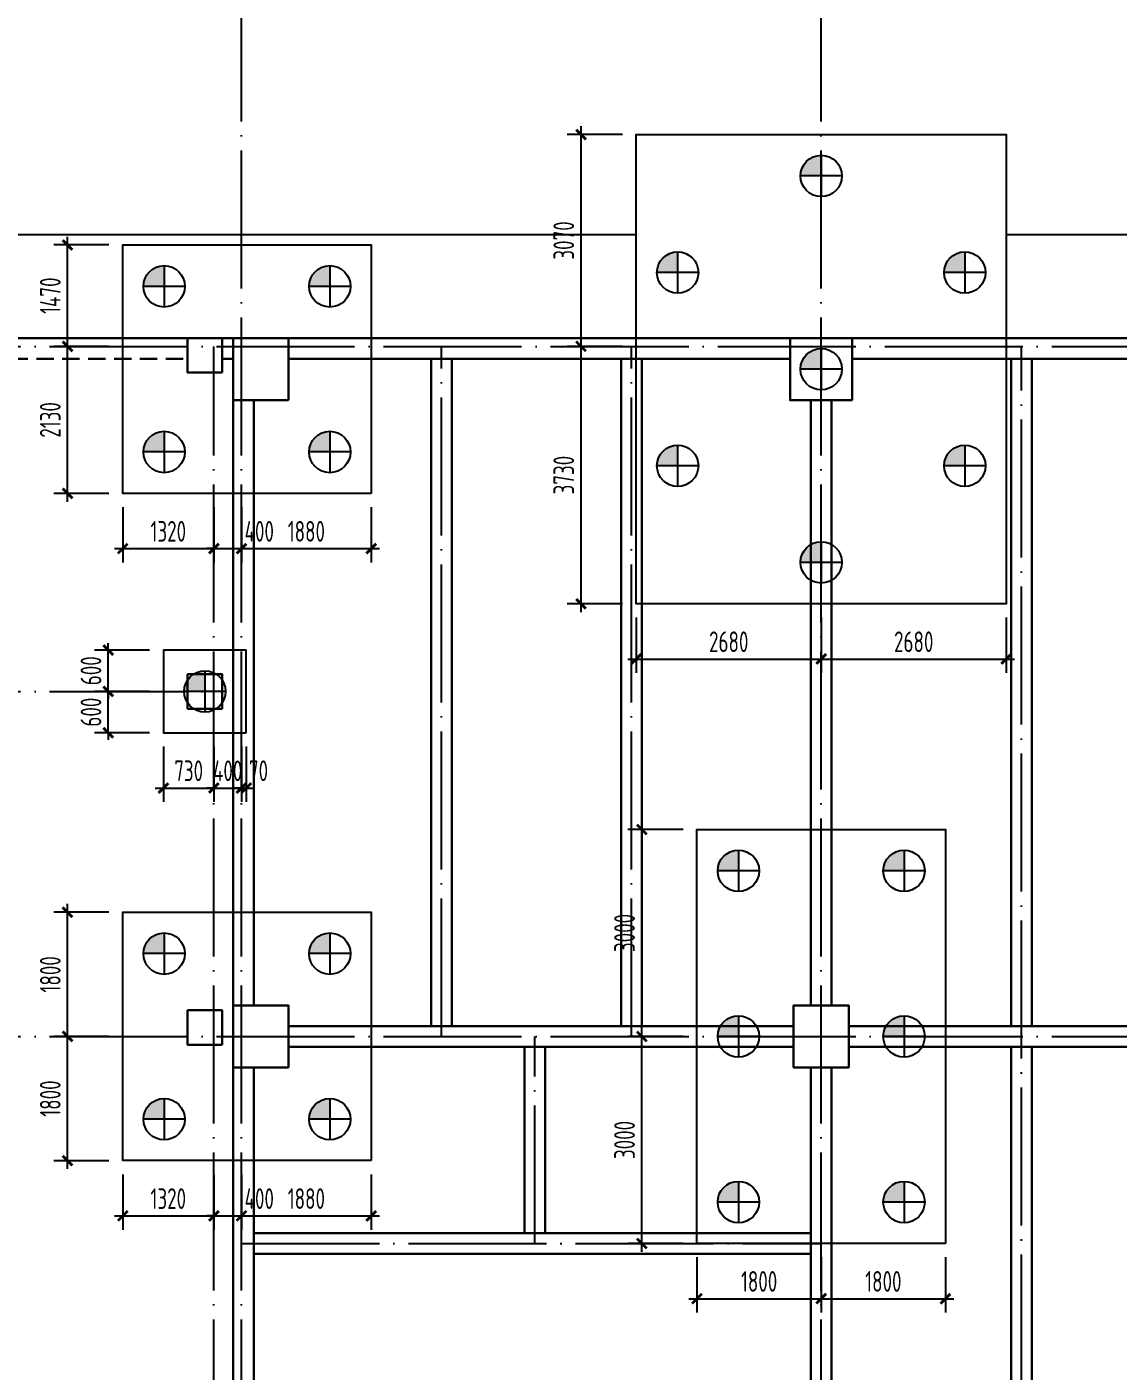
# Model space of a CAD drawing. Extents: x 2430613 to 2739493, y -1540945 to -971137.
# Drawn here: x 2479115 to 2494925, y -1284805 to -1265324 of the extents above; entities that cross this region are included whole.
import ezdxf

# ---------------------------------------------------------------- set-up
doc = ezdxf.new("R2010")
doc.units = 0
doc.header["$LTSCALE"] = 1000
doc.header["$MEASUREMENT"] = 0
doc.header["$PDMODE"] = 3
doc.header["$PDSIZE"] = 50
doc.linetypes.add('DOTE', pattern=[2.42, 2, -0.2, 0.02, -0.2])
doc.linetypes.add('HIDDEN', pattern=[0.375, 0.25, -0.125])
doc.layers.get('0').update_dxf_attribs({"linetype": 'CONTINUOUS'})
doc.layers.get('DEFPOINTS').update_dxf_attribs({"linetype": 'CONTINUOUS'})
for name, color, linetype, lineweight in [('0S-墙-不可见', 30, 'HIDDEN', 30), ('0S-墙-线', 30, 'CONTINUOUS', 30), ('0S-柱-线', 50, 'CONTINUOUS', 30)]:
    doc.layers.add(name, color=color, linetype=linetype, lineweight=lineweight)
for name, color, linetype in [('600直径桩', 4, 'CONTINUOUS'), ('COLU_DIM', 3, 'CONTINUOUS'), ('DOTE', 1, 'DOTE'), ('S1-SLAB-Finstructions', 255, 'CONTINUOUS'), ('承台', 2, 'CONTINUOUS')]:
    doc.layers.add(name, color=color, linetype=linetype)
doc.styles.add('TSSD_Dimension', font='Tssdeng.shx', dxfattribs={"width": 0.7, "bigfont": 'hztxt.shx'})
doc.dimstyles.new('TSSD_100_100', dxfattribs={"dimtxt": 300, "dimasz": 100, "dimexe": 200, "dimexo": 200, "dimgap": 100, "dimtad": 1, "dimdec": 0, "dimzin": 0, "dimdsep": 46, "dimtxsty": 'TSSD_Dimension', "dimblk": 'ARCHTICK', "dimcen": 0, "dimdle": 120, "dimclrt": 7, "dimazin": 0, "dimtfac": 1, "dimtdec": 0, "dimtix": 1, "dimtmove": 2, "dimatfit": 0, "dimldrblk": 'ARCHTICK', "dimfxl": 1, "dimtolj": 1, "dimtzin": 0, "dimarcsym": 0})

# ---------------------------------------------------------------- blocks, each defined once
blk = doc.blocks.new('_ArchTick')
at = {"color": 0, "linetype": 'ByBlock', "const_width": 0.4}
blk.add_lwpolyline([(-0.71, -0.71), (0.71, 0.71)], dxfattribs=at)
blk = doc.blocks.new('*D2232')
at = {"layer": 'COLU_DIM', "color": 0, "lineweight": -2, "transparency": 16777216}
for p, q in [((2480504, -1272285), (2480504, -1273085)), ((2481824, -1272285), (2481824, -1273085)), ((2480384, -1272885), (2481944, -1272885))]:
    blk.add_line(p, q, dxfattribs=at)
at = {"layer": 'DEFPOINTS', "color": 0, "transparency": 16777216}
for p in [(2480504, -1272085), (2481824, -1272085), (2481824, -1272885)]:
    blk.add_point(p, dxfattribs=at)
at = {"layer": 'COLU_DIM', "color": 0, "lineweight": -2, "transparency": 16777216, "xscale": 100, "yscale": 100, "zscale": 100, "rotation": 180}
blk.add_blockref('_ArchTick', (2480504, -1272885), dxfattribs=at)
at = {"layer": 'COLU_DIM', "color": 0, "lineweight": -2, "transparency": 16777216, "xscale": 100, "yscale": 100, "zscale": 100}
blk.add_blockref('_ArchTick', (2481824, -1272885), dxfattribs=at)
at = {"layer": 'COLU_DIM', "color": 7, "transparency": 16777216, "insert": (2481164, -1272635), "char_height": 300, "attachment_point": 5, "style": 'TSSD_Dimension'}
blk.add_mtext('\\A1;1320', dxfattribs=at)
blk = doc.blocks.new('*D2233')
at = {"layer": 'COLU_DIM', "color": 0, "lineweight": -2, "transparency": 16777216}
for p, q in [((2481824, -1272285), (2481824, -1273085)), ((2482224, -1272285), (2482224, -1273085)), ((2481824, -1272885), (2481724, -1272885)), ((2481824, -1272885), (2482224, -1272885)), ((2482224, -1272885), (2482324, -1272885))]:
    blk.add_line(p, q, dxfattribs=at)
at = {"layer": 'DEFPOINTS', "color": 0, "transparency": 16777216}
for p in [(2481824, -1272085), (2482224, -1272085), (2482224, -1272885)]:
    blk.add_point(p, dxfattribs=at)
at = {"layer": 'COLU_DIM', "color": 0, "lineweight": -2, "transparency": 16777216, "xscale": 100, "yscale": 100, "zscale": 100}
blk.add_blockref('_ArchTick', (2481824, -1272885), dxfattribs=at)
at = {"layer": 'COLU_DIM', "color": 0, "lineweight": -2, "transparency": 16777216, "xscale": 100, "yscale": 100, "zscale": 100, "rotation": 180}
blk.add_blockref('_ArchTick', (2482224, -1272885), dxfattribs=at)
at = {"layer": 'COLU_DIM', "color": 7, "transparency": 16777216, "insert": (2482482, -1272635), "char_height": 300, "attachment_point": 5, "style": 'TSSD_Dimension'}
blk.add_mtext('\\A1;400', dxfattribs=at)
blk = doc.blocks.new('*D2234')
at = {"layer": 'COLU_DIM', "color": 0, "lineweight": -2, "transparency": 16777216}
for p, q in [((2482224, -1272285), (2482224, -1273085)), ((2484104, -1272285), (2484104, -1273085)), ((2482104, -1272885), (2484224, -1272885))]:
    blk.add_line(p, q, dxfattribs=at)
at = {"layer": 'DEFPOINTS', "color": 0, "transparency": 16777216}
for p in [(2482224, -1272085), (2484104, -1272085), (2484104, -1272885)]:
    blk.add_point(p, dxfattribs=at)
at = {"layer": 'COLU_DIM', "color": 0, "lineweight": -2, "transparency": 16777216, "xscale": 100, "yscale": 100, "zscale": 100, "rotation": 180}
blk.add_blockref('_ArchTick', (2482224, -1272885), dxfattribs=at)
at = {"layer": 'COLU_DIM', "color": 0, "lineweight": -2, "transparency": 16777216, "xscale": 100, "yscale": 100, "zscale": 100}
blk.add_blockref('_ArchTick', (2484104, -1272885), dxfattribs=at)
at = {"layer": 'COLU_DIM', "color": 7, "transparency": 16777216, "insert": (2483164, -1272635), "char_height": 300, "attachment_point": 5, "style": 'TSSD_Dimension'}
blk.add_mtext('\\A1;1880', dxfattribs=at)
blk = doc.blocks.new('*D2235')
at = {"layer": 'COLU_DIM', "color": 0, "lineweight": -2, "transparency": 16777216}
for p, q in [((2479704, -1272205), (2479704, -1269835)), ((2480304, -1269955), (2479504, -1269955)), ((2480304, -1272085), (2479504, -1272085))]:
    blk.add_line(p, q, dxfattribs=at)
at = {"layer": 'DEFPOINTS', "color": 0, "transparency": 16777216}
for p in [(2479704, -1269955), (2480504, -1269955), (2480504, -1272085)]:
    blk.add_point(p, dxfattribs=at)
at = {"layer": 'COLU_DIM', "color": 0, "lineweight": -2, "transparency": 16777216, "xscale": 100, "yscale": 100, "zscale": 100}
for p, rotation in [((2479704, -1269955), 90), ((2479704, -1272085), 270)]:
    blk.add_blockref('_ArchTick', p, dxfattribs=dict(at, rotation=rotation))
at = {"layer": 'COLU_DIM', "color": 7, "transparency": 16777216, "insert": (2479454, -1271020), "char_height": 300, "attachment_point": 5, "rotation": 90, "style": 'TSSD_Dimension'}
blk.add_mtext('\\A1;2130', dxfattribs=at)
blk = doc.blocks.new('*D2236')
at = {"layer": 'COLU_DIM', "color": 0, "lineweight": -2, "transparency": 16777216}
for p, q in [((2479704, -1270075), (2479704, -1268365)), ((2480304, -1268485), (2479504, -1268485)), ((2480304, -1269955), (2479504, -1269955))]:
    blk.add_line(p, q, dxfattribs=at)
at = {"layer": 'DEFPOINTS', "color": 0, "transparency": 16777216}
for p in [(2479704, -1268485), (2480504, -1268485), (2480504, -1269955)]:
    blk.add_point(p, dxfattribs=at)
at = {"layer": 'COLU_DIM', "color": 0, "lineweight": -2, "transparency": 16777216, "xscale": 100, "yscale": 100, "zscale": 100}
for p, rotation in [((2479704, -1268485), 90), ((2479704, -1269955), 270)]:
    blk.add_blockref('_ArchTick', p, dxfattribs=dict(at, rotation=rotation))
at = {"layer": 'COLU_DIM', "color": 7, "transparency": 16777216, "insert": (2479454, -1269220), "char_height": 300, "attachment_point": 5, "rotation": 90, "style": 'TSSD_Dimension'}
blk.add_mtext('\\A1;1470', dxfattribs=at)
blk = doc.blocks.new('*D2462')
at = {"layer": 'COLU_DIM', "color": 0, "lineweight": -2, "transparency": 16777216}
for p, q in [((2480504, -1281955), (2480504, -1282755)), ((2481824, -1281955), (2481824, -1282755)), ((2480384, -1282555), (2481944, -1282555))]:
    blk.add_line(p, q, dxfattribs=at)
at = {"layer": 'DEFPOINTS', "color": 0, "transparency": 16777216}
for p in [(2480504, -1281755), (2481824, -1281755), (2481824, -1282555)]:
    blk.add_point(p, dxfattribs=at)
at = {"layer": 'COLU_DIM', "color": 0, "lineweight": -2, "transparency": 16777216, "xscale": 100, "yscale": 100, "zscale": 100, "rotation": 180}
blk.add_blockref('_ArchTick', (2480504, -1282555), dxfattribs=at)
at = {"layer": 'COLU_DIM', "color": 0, "lineweight": -2, "transparency": 16777216, "xscale": 100, "yscale": 100, "zscale": 100}
blk.add_blockref('_ArchTick', (2481824, -1282555), dxfattribs=at)
at = {"layer": 'COLU_DIM', "color": 7, "transparency": 16777216, "insert": (2481164, -1282305), "char_height": 300, "attachment_point": 5, "style": 'TSSD_Dimension'}
blk.add_mtext('\\A1;1320', dxfattribs=at)
blk = doc.blocks.new('*D2463')
at = {"layer": 'COLU_DIM', "color": 0, "lineweight": -2, "transparency": 16777216}
for p, q in [((2481824, -1281955), (2481824, -1282755)), ((2482224, -1281955), (2482224, -1282755)), ((2481824, -1282555), (2481724, -1282555)), ((2481824, -1282555), (2482224, -1282555)), ((2482224, -1282555), (2482324, -1282555))]:
    blk.add_line(p, q, dxfattribs=at)
at = {"layer": 'DEFPOINTS', "color": 0, "transparency": 16777216}
for p in [(2481824, -1281755), (2482224, -1281755), (2482224, -1282555)]:
    blk.add_point(p, dxfattribs=at)
at = {"layer": 'COLU_DIM', "color": 0, "lineweight": -2, "transparency": 16777216, "xscale": 100, "yscale": 100, "zscale": 100}
blk.add_blockref('_ArchTick', (2481824, -1282555), dxfattribs=at)
at = {"layer": 'COLU_DIM', "color": 0, "lineweight": -2, "transparency": 16777216, "xscale": 100, "yscale": 100, "zscale": 100, "rotation": 180}
blk.add_blockref('_ArchTick', (2482224, -1282555), dxfattribs=at)
at = {"layer": 'COLU_DIM', "color": 7, "transparency": 16777216, "insert": (2482482, -1282305), "char_height": 300, "attachment_point": 5, "style": 'TSSD_Dimension'}
blk.add_mtext('\\A1;400', dxfattribs=at)
blk = doc.blocks.new('*D2464')
at = {"layer": 'COLU_DIM', "color": 0, "lineweight": -2, "transparency": 16777216}
for p, q in [((2482224, -1281955), (2482224, -1282755)), ((2484104, -1281955), (2484104, -1282755)), ((2482104, -1282555), (2484224, -1282555))]:
    blk.add_line(p, q, dxfattribs=at)
at = {"layer": 'DEFPOINTS', "color": 0, "transparency": 16777216}
for p in [(2482224, -1281755), (2484104, -1281755), (2484104, -1282555)]:
    blk.add_point(p, dxfattribs=at)
at = {"layer": 'COLU_DIM', "color": 0, "lineweight": -2, "transparency": 16777216, "xscale": 100, "yscale": 100, "zscale": 100, "rotation": 180}
blk.add_blockref('_ArchTick', (2482224, -1282555), dxfattribs=at)
at = {"layer": 'COLU_DIM', "color": 0, "lineweight": -2, "transparency": 16777216, "xscale": 100, "yscale": 100, "zscale": 100}
blk.add_blockref('_ArchTick', (2484104, -1282555), dxfattribs=at)
at = {"layer": 'COLU_DIM', "color": 7, "transparency": 16777216, "insert": (2483164, -1282305), "char_height": 300, "attachment_point": 5, "style": 'TSSD_Dimension'}
blk.add_mtext('\\A1;1880', dxfattribs=at)
blk = doc.blocks.new('*D2465')
at = {"layer": 'COLU_DIM', "color": 0, "lineweight": -2, "transparency": 16777216}
for p, q in [((2479704, -1281875), (2479704, -1279835)), ((2480304, -1279955), (2479504, -1279955)), ((2480304, -1281755), (2479504, -1281755))]:
    blk.add_line(p, q, dxfattribs=at)
at = {"layer": 'DEFPOINTS', "color": 0, "transparency": 16777216}
for p in [(2479704, -1279955), (2480504, -1279955), (2480504, -1281755)]:
    blk.add_point(p, dxfattribs=at)
at = {"layer": 'COLU_DIM', "color": 0, "lineweight": -2, "transparency": 16777216, "xscale": 100, "yscale": 100, "zscale": 100}
for p, rotation in [((2479704, -1279955), 90), ((2479704, -1281755), 270)]:
    blk.add_blockref('_ArchTick', p, dxfattribs=dict(at, rotation=rotation))
at = {"layer": 'COLU_DIM', "color": 7, "transparency": 16777216, "insert": (2479454, -1280855), "char_height": 300, "attachment_point": 5, "rotation": 90, "style": 'TSSD_Dimension'}
blk.add_mtext('\\A1;1800', dxfattribs=at)
blk = doc.blocks.new('*D2466')
at = {"layer": 'COLU_DIM', "color": 0, "lineweight": -2, "transparency": 16777216}
for p, q in [((2479704, -1280075), (2479704, -1278035)), ((2480304, -1278155), (2479504, -1278155)), ((2480304, -1279955), (2479504, -1279955))]:
    blk.add_line(p, q, dxfattribs=at)
at = {"layer": 'DEFPOINTS', "color": 0, "transparency": 16777216}
for p in [(2479704, -1278155), (2480504, -1278155), (2480504, -1279955)]:
    blk.add_point(p, dxfattribs=at)
at = {"layer": 'COLU_DIM', "color": 0, "lineweight": -2, "transparency": 16777216, "xscale": 100, "yscale": 100, "zscale": 100}
for p, rotation in [((2479704, -1278155), 90), ((2479704, -1279955), 270)]:
    blk.add_blockref('_ArchTick', p, dxfattribs=dict(at, rotation=rotation))
at = {"layer": 'COLU_DIM', "color": 7, "transparency": 16777216, "insert": (2479454, -1279055), "char_height": 300, "attachment_point": 5, "rotation": 90, "style": 'TSSD_Dimension'}
blk.add_mtext('\\A1;1800', dxfattribs=at)
blk = doc.blocks.new('*D2475')
at = {"layer": 'COLU_DIM', "color": 0, "lineweight": -2, "transparency": 16777216}
for p, q in [((2481094, -1275755), (2481094, -1276555)), ((2481824, -1275755), (2481824, -1276555)), ((2480974, -1276355), (2481944, -1276355))]:
    blk.add_line(p, q, dxfattribs=at)
at = {"layer": 'DEFPOINTS', "color": 0, "transparency": 16777216}
for p in [(2481094, -1275555), (2481824, -1275555), (2481824, -1276355)]:
    blk.add_point(p, dxfattribs=at)
at = {"layer": 'COLU_DIM', "color": 0, "lineweight": -2, "transparency": 16777216, "xscale": 100, "yscale": 100, "zscale": 100, "rotation": 180}
blk.add_blockref('_ArchTick', (2481094, -1276355), dxfattribs=at)
at = {"layer": 'COLU_DIM', "color": 0, "lineweight": -2, "transparency": 16777216, "xscale": 100, "yscale": 100, "zscale": 100}
blk.add_blockref('_ArchTick', (2481824, -1276355), dxfattribs=at)
at = {"layer": 'COLU_DIM', "color": 7, "transparency": 16777216, "insert": (2481459, -1276105), "char_height": 300, "attachment_point": 5, "style": 'TSSD_Dimension'}
blk.add_mtext('\\A1;730', dxfattribs=at)
blk = doc.blocks.new('*D2476')
at = {"layer": 'COLU_DIM', "color": 0, "lineweight": -2, "transparency": 16777216}
for p, q in [((2481824, -1275755), (2481824, -1276555)), ((2482224, -1275755), (2482224, -1276555)), ((2481824, -1276355), (2481724, -1276355)), ((2481824, -1276355), (2482224, -1276355)), ((2482224, -1276355), (2482324, -1276355))]:
    blk.add_line(p, q, dxfattribs=at)
at = {"layer": 'DEFPOINTS', "color": 0, "transparency": 16777216}
for p in [(2481824, -1275555), (2482224, -1275555), (2482224, -1276355)]:
    blk.add_point(p, dxfattribs=at)
at = {"layer": 'COLU_DIM', "color": 0, "lineweight": -2, "transparency": 16777216, "xscale": 100, "yscale": 100, "zscale": 100}
blk.add_blockref('_ArchTick', (2481824, -1276355), dxfattribs=at)
at = {"layer": 'COLU_DIM', "color": 0, "lineweight": -2, "transparency": 16777216, "xscale": 100, "yscale": 100, "zscale": 100, "rotation": 180}
blk.add_blockref('_ArchTick', (2482224, -1276355), dxfattribs=at)
at = {"layer": 'COLU_DIM', "color": 7, "transparency": 16777216, "insert": (2482024, -1276105), "char_height": 300, "attachment_point": 5, "style": 'TSSD_Dimension'}
blk.add_mtext('\\A1;400', dxfattribs=at)
blk = doc.blocks.new('*D2477')
at = {"layer": 'COLU_DIM', "color": 0, "lineweight": -2, "transparency": 16777216}
for p, q in [((2482224, -1275755), (2482224, -1276555)), ((2482294, -1275755), (2482294, -1276555)), ((2482224, -1276355), (2482124, -1276355)), ((2482224, -1276355), (2482294, -1276355)), ((2482294, -1276355), (2482394, -1276355))]:
    blk.add_line(p, q, dxfattribs=at)
at = {"layer": 'DEFPOINTS', "color": 0, "transparency": 16777216}
for p in [(2482224, -1275555), (2482294, -1275555), (2482294, -1276355)]:
    blk.add_point(p, dxfattribs=at)
at = {"layer": 'COLU_DIM', "color": 0, "lineweight": -2, "transparency": 16777216, "xscale": 100, "yscale": 100, "zscale": 100}
blk.add_blockref('_ArchTick', (2482224, -1276355), dxfattribs=at)
at = {"layer": 'COLU_DIM', "color": 0, "lineweight": -2, "transparency": 16777216, "xscale": 100, "yscale": 100, "zscale": 100, "rotation": 180}
blk.add_blockref('_ArchTick', (2482294, -1276355), dxfattribs=at)
at = {"layer": 'COLU_DIM', "color": 7, "transparency": 16777216, "insert": (2482471, -1276105), "char_height": 300, "attachment_point": 5, "style": 'TSSD_Dimension'}
blk.add_mtext('\\A1;70', dxfattribs=at)
blk = doc.blocks.new('*D2478')
at = {"layer": 'COLU_DIM', "color": 0, "lineweight": -2, "transparency": 16777216}
for p, q in [((2480894, -1274955), (2480094, -1274955)), ((2480294, -1274955), (2480294, -1274855)), ((2480294, -1275555), (2480294, -1274955)), ((2480894, -1275555), (2480094, -1275555)), ((2480294, -1275555), (2480294, -1275655))]:
    blk.add_line(p, q, dxfattribs=at)
at = {"layer": 'DEFPOINTS', "color": 0, "transparency": 16777216}
for p in [(2480294, -1274955), (2481094, -1274955), (2481094, -1275555)]:
    blk.add_point(p, dxfattribs=at)
at = {"layer": 'COLU_DIM', "color": 0, "lineweight": -2, "transparency": 16777216, "xscale": 100, "yscale": 100, "zscale": 100}
for p, rotation in [((2480294, -1274955), 270), ((2480294, -1275555), 90)]:
    blk.add_blockref('_ArchTick', p, dxfattribs=dict(at, rotation=rotation))
at = {"layer": 'COLU_DIM', "color": 7, "transparency": 16777216, "insert": (2480044, -1275255), "char_height": 300, "attachment_point": 5, "rotation": 90, "style": 'TSSD_Dimension'}
blk.add_mtext('\\A1;600', dxfattribs=at)
blk = doc.blocks.new('*D2479')
at = {"layer": 'COLU_DIM', "color": 0, "lineweight": -2, "transparency": 16777216}
for p, q in [((2480894, -1274355), (2480094, -1274355)), ((2480294, -1274355), (2480294, -1274255)), ((2480294, -1274955), (2480294, -1274355)), ((2480894, -1274955), (2480094, -1274955)), ((2480294, -1274955), (2480294, -1275055))]:
    blk.add_line(p, q, dxfattribs=at)
at = {"layer": 'DEFPOINTS', "color": 0, "transparency": 16777216}
for p in [(2480294, -1274355), (2481094, -1274355), (2481094, -1274955)]:
    blk.add_point(p, dxfattribs=at)
at = {"layer": 'COLU_DIM', "color": 0, "lineweight": -2, "transparency": 16777216, "xscale": 100, "yscale": 100, "zscale": 100}
for p, rotation in [((2480294, -1274355), 270), ((2480294, -1274955), 90)]:
    blk.add_blockref('_ArchTick', p, dxfattribs=dict(at, rotation=rotation))
at = {"layer": 'COLU_DIM', "color": 7, "transparency": 16777216, "insert": (2480044, -1274655), "char_height": 300, "attachment_point": 5, "rotation": 90, "style": 'TSSD_Dimension'}
blk.add_mtext('\\A1;600', dxfattribs=at)
blk = doc.blocks.new('*D2561')
at = {"layer": 'COLU_DIM', "color": 0, "lineweight": -2, "transparency": 16777216}
for p, q in [((2488824, -1283155), (2488824, -1283955)), ((2490624, -1283155), (2490624, -1283955)), ((2488704, -1283755), (2490744, -1283755))]:
    blk.add_line(p, q, dxfattribs=at)
at = {"layer": 'DEFPOINTS', "color": 0, "transparency": 16777216}
for p in [(2488824, -1282955), (2490624, -1282955), (2490624, -1283755)]:
    blk.add_point(p, dxfattribs=at)
at = {"layer": 'COLU_DIM', "color": 0, "lineweight": -2, "transparency": 16777216, "xscale": 100, "yscale": 100, "zscale": 100, "rotation": 180}
blk.add_blockref('_ArchTick', (2488824, -1283755), dxfattribs=at)
at = {"layer": 'COLU_DIM', "color": 0, "lineweight": -2, "transparency": 16777216, "xscale": 100, "yscale": 100, "zscale": 100}
blk.add_blockref('_ArchTick', (2490624, -1283755), dxfattribs=at)
at = {"layer": 'COLU_DIM', "color": 7, "transparency": 16777216, "insert": (2489724, -1283505), "char_height": 300, "attachment_point": 5, "style": 'TSSD_Dimension'}
blk.add_mtext('\\A1;1800', dxfattribs=at)
blk = doc.blocks.new('*D2562')
at = {"layer": 'COLU_DIM', "color": 0, "lineweight": -2, "transparency": 16777216}
for p, q in [((2490624, -1283155), (2490624, -1283955)), ((2492424, -1283155), (2492424, -1283955)), ((2490504, -1283755), (2492544, -1283755))]:
    blk.add_line(p, q, dxfattribs=at)
at = {"layer": 'DEFPOINTS', "color": 0, "transparency": 16777216}
for p in [(2490624, -1282955), (2492424, -1282955), (2492424, -1283755)]:
    blk.add_point(p, dxfattribs=at)
at = {"layer": 'COLU_DIM', "color": 0, "lineweight": -2, "transparency": 16777216, "xscale": 100, "yscale": 100, "zscale": 100, "rotation": 180}
blk.add_blockref('_ArchTick', (2490624, -1283755), dxfattribs=at)
at = {"layer": 'COLU_DIM', "color": 0, "lineweight": -2, "transparency": 16777216, "xscale": 100, "yscale": 100, "zscale": 100}
blk.add_blockref('_ArchTick', (2492424, -1283755), dxfattribs=at)
at = {"layer": 'COLU_DIM', "color": 7, "transparency": 16777216, "insert": (2491524, -1283505), "char_height": 300, "attachment_point": 5, "style": 'TSSD_Dimension'}
blk.add_mtext('\\A1;1800', dxfattribs=at)
blk = doc.blocks.new('*D2563')
at = {"layer": 'COLU_DIM', "color": 0, "lineweight": -2, "transparency": 16777216}
for p, q in [((2488024, -1283075), (2488024, -1279835)), ((2488624, -1279955), (2487824, -1279955)), ((2488624, -1282955), (2487824, -1282955))]:
    blk.add_line(p, q, dxfattribs=at)
at = {"layer": 'DEFPOINTS', "color": 0, "transparency": 16777216}
for p in [(2488024, -1279955), (2488824, -1279955), (2488824, -1282955)]:
    blk.add_point(p, dxfattribs=at)
at = {"layer": 'COLU_DIM', "color": 0, "lineweight": -2, "transparency": 16777216, "xscale": 100, "yscale": 100, "zscale": 100}
for p, rotation in [((2488024, -1279955), 90), ((2488024, -1282955), 270)]:
    blk.add_blockref('_ArchTick', p, dxfattribs=dict(at, rotation=rotation))
at = {"layer": 'COLU_DIM', "color": 7, "transparency": 16777216, "insert": (2487774, -1281455), "char_height": 300, "attachment_point": 5, "rotation": 90, "style": 'TSSD_Dimension'}
blk.add_mtext('\\A1;3000', dxfattribs=at)
blk = doc.blocks.new('*D2564')
at = {"layer": 'COLU_DIM', "color": 0, "lineweight": -2, "transparency": 16777216}
for p, q in [((2488024, -1280075), (2488024, -1276835)), ((2488624, -1276955), (2487824, -1276955)), ((2488624, -1279955), (2487824, -1279955))]:
    blk.add_line(p, q, dxfattribs=at)
at = {"layer": 'DEFPOINTS', "color": 0, "transparency": 16777216}
for p in [(2488024, -1276955), (2488824, -1276955), (2488824, -1279955)]:
    blk.add_point(p, dxfattribs=at)
at = {"layer": 'COLU_DIM', "color": 0, "lineweight": -2, "transparency": 16777216, "xscale": 100, "yscale": 100, "zscale": 100}
for p, rotation in [((2488024, -1276955), 90), ((2488024, -1279955), 270)]:
    blk.add_blockref('_ArchTick', p, dxfattribs=dict(at, rotation=rotation))
at = {"layer": 'COLU_DIM', "color": 7, "transparency": 16777216, "insert": (2487774, -1278455), "char_height": 300, "attachment_point": 5, "rotation": 90, "style": 'TSSD_Dimension'}
blk.add_mtext('\\A1;3000', dxfattribs=at)
blk = doc.blocks.new('*D2565')
at = {"layer": 'COLU_DIM', "color": 0, "lineweight": -2, "transparency": 16777216}
for p, q in [((2487944, -1273885), (2487944, -1274685)), ((2490624, -1273885), (2490624, -1274685)), ((2487824, -1274485), (2490744, -1274485))]:
    blk.add_line(p, q, dxfattribs=at)
at = {"layer": 'DEFPOINTS', "color": 0, "transparency": 16777216}
for p in [(2487944, -1273685), (2490624, -1273685), (2490624, -1274485)]:
    blk.add_point(p, dxfattribs=at)
at = {"layer": 'COLU_DIM', "color": 0, "lineweight": -2, "transparency": 16777216, "xscale": 100, "yscale": 100, "zscale": 100, "rotation": 180}
blk.add_blockref('_ArchTick', (2487944, -1274485), dxfattribs=at)
at = {"layer": 'COLU_DIM', "color": 0, "lineweight": -2, "transparency": 16777216, "xscale": 100, "yscale": 100, "zscale": 100}
blk.add_blockref('_ArchTick', (2490624, -1274485), dxfattribs=at)
at = {"layer": 'COLU_DIM', "color": 7, "transparency": 16777216, "insert": (2489284, -1274235), "char_height": 300, "attachment_point": 5, "style": 'TSSD_Dimension'}
blk.add_mtext('\\A1;2680', dxfattribs=at)
blk = doc.blocks.new('*D2566')
at = {"layer": 'COLU_DIM', "color": 0, "lineweight": -2, "transparency": 16777216}
for p, q in [((2490624, -1273885), (2490624, -1274685)), ((2493304, -1273885), (2493304, -1274685)), ((2490504, -1274485), (2493424, -1274485))]:
    blk.add_line(p, q, dxfattribs=at)
at = {"layer": 'DEFPOINTS', "color": 0, "transparency": 16777216}
for p in [(2490624, -1273685), (2493304, -1273685), (2493304, -1274485)]:
    blk.add_point(p, dxfattribs=at)
at = {"layer": 'COLU_DIM', "color": 0, "lineweight": -2, "transparency": 16777216, "xscale": 100, "yscale": 100, "zscale": 100, "rotation": 180}
blk.add_blockref('_ArchTick', (2490624, -1274485), dxfattribs=at)
at = {"layer": 'COLU_DIM', "color": 0, "lineweight": -2, "transparency": 16777216, "xscale": 100, "yscale": 100, "zscale": 100}
blk.add_blockref('_ArchTick', (2493304, -1274485), dxfattribs=at)
at = {"layer": 'COLU_DIM', "color": 7, "transparency": 16777216, "insert": (2491964, -1274235), "char_height": 300, "attachment_point": 5, "style": 'TSSD_Dimension'}
blk.add_mtext('\\A1;2680', dxfattribs=at)
blk = doc.blocks.new('*D2567')
at = {"layer": 'COLU_DIM', "color": 0, "lineweight": -2, "transparency": 16777216}
for p, q in [((2487144, -1273805), (2487144, -1269835)), ((2487744, -1269955), (2486944, -1269955)), ((2487744, -1273685), (2486944, -1273685))]:
    blk.add_line(p, q, dxfattribs=at)
at = {"layer": 'DEFPOINTS', "color": 0, "transparency": 16777216}
for p in [(2487144, -1269955), (2487944, -1269955), (2487944, -1273685)]:
    blk.add_point(p, dxfattribs=at)
at = {"layer": 'COLU_DIM', "color": 0, "lineweight": -2, "transparency": 16777216, "xscale": 100, "yscale": 100, "zscale": 100}
for p, rotation in [((2487144, -1269955), 90), ((2487144, -1273685), 270)]:
    blk.add_blockref('_ArchTick', p, dxfattribs=dict(at, rotation=rotation))
at = {"layer": 'COLU_DIM', "color": 7, "transparency": 16777216, "insert": (2486894, -1271820), "char_height": 300, "attachment_point": 5, "rotation": 90, "style": 'TSSD_Dimension'}
blk.add_mtext('\\A1;3730', dxfattribs=at)
blk = doc.blocks.new('*D2568')
at = {"layer": 'COLU_DIM', "color": 0, "lineweight": -2, "transparency": 16777216}
for p, q in [((2487144, -1270075), (2487144, -1266765)), ((2487744, -1266885), (2486944, -1266885)), ((2487744, -1269955), (2486944, -1269955))]:
    blk.add_line(p, q, dxfattribs=at)
at = {"layer": 'DEFPOINTS', "color": 0, "transparency": 16777216}
for p in [(2487144, -1266885), (2487944, -1266885), (2487944, -1269955)]:
    blk.add_point(p, dxfattribs=at)
at = {"layer": 'COLU_DIM', "color": 0, "lineweight": -2, "transparency": 16777216, "xscale": 100, "yscale": 100, "zscale": 100}
for p, rotation in [((2487144, -1266885), 90), ((2487144, -1269955), 270)]:
    blk.add_blockref('_ArchTick', p, dxfattribs=dict(at, rotation=rotation))
at = {"layer": 'COLU_DIM', "color": 7, "transparency": 16777216, "insert": (2486894, -1268420), "char_height": 300, "attachment_point": 5, "rotation": 90, "style": 'TSSD_Dimension'}
blk.add_mtext('\\A1;3070', dxfattribs=at)

msp = doc.modelspace()

# ---------------------------------------------------------------- hatches: boundary and pattern name
at = {"layer": '600直径桩'}
h = msp.add_hatch(color=251, dxfattribs=at)
h.dxf.hatch_style = 1
h.paths.add_polyline_path([(2490623.644, -1267184.728, 0.414213562), (2490323.644, -1267484.728), (2490623.644, -1267484.728)])
h = msp.add_hatch(color=251, dxfattribs=at)
h.dxf.hatch_style = 1
h.paths.add_polyline_path([(2488543.644, -1268584.728, 0.414213562), (2488243.644, -1268884.728), (2488543.644, -1268884.728)])
h = msp.add_hatch(color=251, dxfattribs=at)
h.dxf.hatch_style = 1
h.paths.add_polyline_path([(2492703.644, -1268584.728, 0.414213562), (2492403.644, -1268884.728), (2492703.644, -1268884.728)])
h = msp.add_hatch(color=251, dxfattribs=at)
h.dxf.hatch_style = 1
h.paths.add_polyline_path([(2481103.644, -1268784.72, 0.414213562), (2480803.644, -1269084.72), (2481103.644, -1269084.72)])
h = msp.add_hatch(color=251, dxfattribs=at)
h.dxf.hatch_style = 1
h.paths.add_polyline_path([(2483503.644, -1268784.72, 0.414213562), (2483203.644, -1269084.72), (2483503.644, -1269084.72)])
h = msp.add_hatch(color=251, dxfattribs=at)
h.dxf.hatch_style = 1
h.paths.add_polyline_path([(2490623.644, -1269984.728, 0.414213562), (2490323.644, -1270284.728), (2490623.644, -1270284.728)])
h = msp.add_hatch(color=251, dxfattribs=at)
h.dxf.hatch_style = 1
h.paths.add_polyline_path([(2481103.644, -1271184.72, 0.414213562), (2480803.644, -1271484.72), (2481103.644, -1271484.72)])
h = msp.add_hatch(color=251, dxfattribs=at)
h.dxf.hatch_style = 1
h.paths.add_polyline_path([(2483503.644, -1271184.72, 0.414213562), (2483203.644, -1271484.72), (2483503.644, -1271484.72)])
h = msp.add_hatch(color=251, dxfattribs=at)
h.dxf.hatch_style = 1
h.paths.add_polyline_path([(2488543.644, -1271384.728, 0.414213562), (2488243.644, -1271684.728), (2488543.644, -1271684.728)])
h = msp.add_hatch(color=251, dxfattribs=at)
h.dxf.hatch_style = 1
h.paths.add_polyline_path([(2492703.644, -1271384.728, 0.414213562), (2492403.644, -1271684.728), (2492703.644, -1271684.728)])
h = msp.add_hatch(color=251, dxfattribs=at)
h.dxf.hatch_style = 1
h.paths.add_polyline_path([(2490623.644, -1272784.728, 0.414213562), (2490323.644, -1273084.728), (2490623.644, -1273084.728)])
h = msp.add_hatch(color=251, dxfattribs=at)
h.dxf.hatch_style = 1
h.paths.add_polyline_path([(2481693.644, -1274654.72, 0.414213562), (2481393.644, -1274954.72), (2481693.644, -1274954.72)])
h = msp.add_hatch(color=251, dxfattribs=at)
h.dxf.hatch_style = 1
h.paths.add_polyline_path([(2489423.646, -1277254.728, 0.414213562), (2489123.646, -1277554.728), (2489423.646, -1277554.728)])
h = msp.add_hatch(color=251, dxfattribs=at)
h.dxf.hatch_style = 1
h.paths.add_polyline_path([(2491823.646, -1277254.728, 0.414213562), (2491523.646, -1277554.728), (2491823.646, -1277554.728)])
h = msp.add_hatch(color=251, dxfattribs=at)
h.dxf.hatch_style = 1
h.paths.add_polyline_path([(2481103.644, -1278454.722, 0.414213562), (2480803.644, -1278754.722), (2481103.644, -1278754.722)])
h = msp.add_hatch(color=251, dxfattribs=at)
h.dxf.hatch_style = 1
h.paths.add_polyline_path([(2483503.644, -1278454.722, 0.414213562), (2483203.644, -1278754.722), (2483503.644, -1278754.722)])
h = msp.add_hatch(color=251, dxfattribs=at)
h.dxf.hatch_style = 1
h.paths.add_polyline_path([(2489423.646, -1279654.728, 0.414213562), (2489123.646, -1279954.728), (2489423.646, -1279954.728)])
h = msp.add_hatch(color=251, dxfattribs=at)
h.dxf.hatch_style = 1
h.paths.add_polyline_path([(2491823.646, -1279654.728, 0.414213562), (2491523.646, -1279954.728), (2491823.646, -1279954.728)])
h = msp.add_hatch(color=251, dxfattribs=at)
h.dxf.hatch_style = 1
h.paths.add_polyline_path([(2481103.644, -1280854.722, 0.414213562), (2480803.644, -1281154.722), (2481103.644, -1281154.722)])
h = msp.add_hatch(color=251, dxfattribs=at)
h.dxf.hatch_style = 1
h.paths.add_polyline_path([(2483503.644, -1280854.722, 0.414213562), (2483203.644, -1281154.722), (2483503.644, -1281154.722)])
h = msp.add_hatch(color=251, dxfattribs=at)
h.dxf.hatch_style = 1
h.paths.add_polyline_path([(2489423.646, -1282054.728, 0.414213562), (2489123.646, -1282354.728), (2489423.646, -1282354.728)])
h = msp.add_hatch(color=251, dxfattribs=at)
h.dxf.hatch_style = 1
h.paths.add_polyline_path([(2491823.646, -1282054.728, 0.414213562), (2491523.646, -1282354.728), (2491823.646, -1282354.728)])

# ---------------------------------------------------------------- linework, layer by layer
at = {"layer": '0S-墙-不可见'}
for p, q in [((2478503.644, -1270134.728), (2481443.644, -1270134.728)), ((2481943.644, -1270134.728), (2482103.644, -1270134.728)), ((2482103.644, -1279504.73), (2482103.644, -1270734.728)), ((2482103.644, -1289274.73), (2482103.644, -1280404.73))]:
    msp.add_line(p, q, dxfattribs=at)
at = {"layer": '0S-墙-线'}
for p, q in [((2478503.644, -1269834.728), (2481443.644, -1269834.728)), ((2481943.644, -1269834.728), (2482103.644, -1269834.728)), ((2482903.644, -1269834.728), (2490173.644, -1269834.728)), ((2482903.644, -1269834.728), (2490173.644, -1269834.728)), ((2491073.644, -1269834.728), (2498573.644, -1269834.728)), ((2491073.644, -1269834.728), (2498573.644, -1269834.728)), ((2482903.644, -1270134.728), (2490173.644, -1270134.728)), ((2482903.644, -1270134.728), (2484973.644, -1270134.728)), ((2484973.644, -1270134.728), (2484973.644, -1279804.73)), ((2484973.644, -1270134.728), (2484973.644, -1279804.73)), ((2485273.644, -1270134.728), (2485273.644, -1279804.73)), ((2485273.644, -1270134.728), (2485273.644, -1279804.73)), ((2485273.644, -1270134.728), (2487723.644, -1270134.728)), ((2487723.644, -1270134.728), (2487723.644, -1279804.73)), ((2487723.644, -1270134.728), (2487723.644, -1279804.73)), ((2488023.644, -1270134.728), (2488023.644, -1279804.73)), ((2488023.644, -1270134.728), (2488023.644, -1279804.73)), ((2488023.644, -1270134.728), (2490173.644, -1270134.728)), ((2491073.644, -1270134.728), (2498573.644, -1270134.728)), ((2491073.644, -1270134.728), (2493373.644, -1270134.728)), ((2493373.644, -1270134.728), (2493373.644, -1279804.729)), ((2493373.644, -1270134.728), (2493373.644, -1279804.729)), ((2493673.644, -1270134.728), (2493673.644, -1279804.729)), ((2493673.644, -1270134.728), (2496123.644, -1270134.728)), ((2493673.644, -1270134.728), (2493673.644, -1279804.729)), ((2482103.644, -1279504.73), (2482103.644, -1270734.728)), ((2482403.644, -1279504.73), (2482403.644, -1270734.728)), ((2482403.644, -1279504.73), (2482403.644, -1270734.728)), ((2490473.644, -1270734.728), (2490473.644, -1279504.73)), ((2490473.644, -1270734.728), (2490473.644, -1279504.73)), ((2490773.644, -1270734.728), (2490773.644, -1279504.73)), ((2490773.644, -1270734.728), (2490773.644, -1279504.73)), ((2482903.644, -1279804.73), (2490223.644, -1279804.73)), ((2482903.644, -1279804.73), (2484973.644, -1279804.73)), ((2485273.644, -1279804.73), (2487723.644, -1279804.73)), ((2488023.644, -1279804.73), (2490223.644, -1279804.73)), ((2491023.644, -1279804.729), (2498623.644, -1279804.729)), ((2491023.644, -1279804.729), (2493373.644, -1279804.729)), ((2493673.644, -1279804.729), (2496123.644, -1279804.729)), ((2482903.644, -1280104.73), (2490223.644, -1280104.73)), ((2482903.644, -1280104.73), (2486323.644, -1280104.73)), ((2486323.644, -1280104.73), (2486323.644, -1282804.73)), ((2486323.644, -1280104.73), (2486323.644, -1282804.73)), ((2486623.644, -1280104.73), (2486623.644, -1282804.73)), ((2486623.644, -1280104.73), (2486623.644, -1282804.73)), ((2486623.644, -1280104.73), (2490223.644, -1280104.73)), ((2491023.644, -1280104.729), (2498623.644, -1280104.729)), ((2491023.644, -1280104.729), (2493373.644, -1280104.729)), ((2493373.644, -1280104.729), (2493373.644, -1289774.728)), ((2493373.644, -1280104.729), (2493373.644, -1289774.728)), ((2493673.644, -1280104.729), (2493673.644, -1289774.728)), ((2493673.644, -1280104.729), (2496123.644, -1280104.729)), ((2493673.644, -1280104.729), (2493673.644, -1289774.728)), ((2482103.644, -1289274.73), (2482103.644, -1280404.73)), ((2482403.644, -1289274.73), (2482403.644, -1280404.73)), ((2482403.644, -1282804.73), (2482403.644, -1280404.73)), ((2490473.644, -1280404.73), (2490473.644, -1289274.73)), ((2490473.644, -1280404.73), (2490473.644, -1282804.73)), ((2490773.644, -1280404.73), (2490773.644, -1289274.73)), ((2490773.644, -1280404.73), (2490773.644, -1284804.728)), ((2482403.644, -1282804.73), (2490473.644, -1282804.73)), ((2482403.644, -1282804.73), (2486323.644, -1282804.73)), ((2486623.644, -1282804.73), (2490473.644, -1282804.73)), ((2482403.644, -1283104.73), (2490473.644, -1283104.73)), ((2482403.644, -1283104.73), (2490473.644, -1283104.73)), ((2482403.644, -1289274.73), (2482403.644, -1283104.73)), ((2490473.644, -1283104.73), (2490473.644, -1289274.73))]:
    msp.add_line(p, q, dxfattribs=at)
at = {"layer": '0S-柱-线'}
for points in [[(2481943.644, -1270334.728), (2481943.644, -1269834.728), (2481443.644, -1269834.728), (2481443.644, -1270334.728)], [(2481943.644, -1270334.728), (2481943.644, -1269834.728), (2481443.644, -1269834.728), (2481443.644, -1270334.728)], [(2482903.644, -1270734.728), (2482903.644, -1269834.728), (2482103.644, -1269834.728), (2482103.644, -1270734.728)], [(2482903.644, -1270734.728), (2482903.644, -1269834.728), (2482103.644, -1269834.728), (2482103.644, -1270734.728)], [(2491073.644, -1270734.728), (2491073.644, -1269834.728), (2490173.644, -1269834.728), (2490173.644, -1270734.728)], [(2491073.644, -1270734.728), (2491073.644, -1269834.728), (2490173.644, -1269834.728), (2490173.644, -1270734.728)], [(2481943.644, -1275204.728), (2481943.644, -1274704.728), (2481443.644, -1274704.728), (2481443.644, -1275204.728)], [(2481943.644, -1275204.728), (2481943.644, -1274704.728), (2481443.644, -1274704.728), (2481443.644, -1275204.728)], [(2481943.644, -1280074.73), (2481943.644, -1279574.73), (2481443.644, -1279574.73), (2481443.644, -1280074.73)], [(2481943.644, -1280074.73), (2481943.644, -1279574.73), (2481443.644, -1279574.73), (2481443.644, -1280074.73)], [(2482903.644, -1280404.73), (2482903.644, -1279504.73), (2482103.644, -1279504.73), (2482103.644, -1280404.73)], [(2482903.644, -1280404.73), (2482903.644, -1279504.73), (2482103.644, -1279504.73), (2482103.644, -1280404.73)], [(2491023.644, -1280404.73), (2491023.644, -1279504.73), (2490223.644, -1279504.73), (2490223.644, -1280404.73)], [(2491023.644, -1280404.73), (2491023.644, -1279504.73), (2490223.644, -1279504.73), (2490223.644, -1280404.73)]]:
    msp.add_lwpolyline(points, close=True, dxfattribs=at)
at = {"layer": '600直径桩', "color": 251}
for p, q in [((2490623.644, -1267184.728), (2490623.644, -1267784.728)), ((2490923.644, -1267484.728), (2490323.644, -1267484.728)), ((2488543.644, -1268584.728), (2488543.644, -1269184.728)), ((2492703.644, -1268584.728), (2492703.644, -1269184.728)), ((2481103.644, -1268784.72), (2481103.644, -1269384.72)), ((2483503.644, -1268784.72), (2483503.644, -1269384.72)), ((2488843.644, -1268884.728), (2488243.644, -1268884.728)), ((2493003.644, -1268884.728), (2492403.644, -1268884.728)), ((2481403.644, -1269084.72), (2480803.644, -1269084.72)), ((2483803.644, -1269084.72), (2483203.644, -1269084.72)), ((2490623.644, -1269984.728), (2490623.644, -1270584.728)), ((2490923.644, -1270284.728), (2490323.644, -1270284.728)), ((2481103.644, -1271184.72), (2481103.644, -1271784.72)), ((2483503.644, -1271184.72), (2483503.644, -1271784.72)), ((2488543.644, -1271384.728), (2488543.644, -1271984.728)), ((2492703.644, -1271384.728), (2492703.644, -1271984.728)), ((2481403.644, -1271484.72), (2480803.644, -1271484.72)), ((2483803.644, -1271484.72), (2483203.644, -1271484.72)), ((2488843.644, -1271684.728), (2488243.644, -1271684.728)), ((2493003.644, -1271684.728), (2492403.644, -1271684.728)), ((2490623.644, -1272784.728), (2490623.644, -1273384.728)), ((2490923.644, -1273084.728), (2490323.644, -1273084.728)), ((2481693.644, -1274654.72), (2481693.644, -1275254.72)), ((2481993.644, -1274954.72), (2481393.644, -1274954.72)), ((2489423.646, -1277254.728), (2489423.646, -1277854.728)), ((2491823.646, -1277254.728), (2491823.646, -1277854.728)), ((2489723.646, -1277554.728), (2489123.646, -1277554.728)), ((2492123.646, -1277554.728), (2491523.646, -1277554.728)), ((2481103.644, -1278454.722), (2481103.644, -1279054.722)), ((2483503.644, -1278454.722), (2483503.644, -1279054.722)), ((2481403.644, -1278754.722), (2480803.644, -1278754.722)), ((2483803.644, -1278754.722), (2483203.644, -1278754.722)), ((2489423.646, -1279654.728), (2489423.646, -1280254.728)), ((2491823.646, -1279654.728), (2491823.646, -1280254.728)), ((2489723.646, -1279954.728), (2489123.646, -1279954.728)), ((2492123.646, -1279954.728), (2491523.646, -1279954.728)), ((2481103.644, -1280854.722), (2481103.644, -1281454.722)), ((2483503.644, -1280854.722), (2483503.644, -1281454.722)), ((2481403.644, -1281154.722), (2480803.644, -1281154.722)), ((2483803.644, -1281154.722), (2483203.644, -1281154.722)), ((2489423.646, -1282054.728), (2489423.646, -1282654.728)), ((2491823.646, -1282054.728), (2491823.646, -1282654.728)), ((2489723.646, -1282354.728), (2489123.646, -1282354.728)), ((2492123.646, -1282354.728), (2491523.646, -1282354.728))]:
    msp.add_line(p, q, dxfattribs=at)
for centre in [(2490623.644, -1267484.728), (2488543.644, -1268884.728), (2492703.644, -1268884.728), (2481103.644, -1269084.72), (2483503.644, -1269084.72), (2490623.644, -1270284.728), (2481103.644, -1271484.72), (2483503.644, -1271484.72), (2488543.644, -1271684.728), (2492703.644, -1271684.728), (2490623.644, -1273084.728), (2481693.644, -1274954.72), (2489423.646, -1277554.728), (2491823.646, -1277554.728), (2481103.644, -1278754.722), (2483503.644, -1278754.722), (2489423.646, -1279954.728), (2491823.646, -1279954.728), (2481103.644, -1281154.722), (2483503.644, -1281154.722), (2489423.646, -1282354.728), (2491823.646, -1282354.728)]:
    msp.add_circle(centre, 300, dxfattribs=at)
at = {"layer": 'DOTE'}
for p, q in [((2482223.644, -1310254.728), (2482223.644, -1193054.728)), ((2490623.644, -1310254.728), (2490623.644, -1193054.728)), ((2462503.644, -1269954.728), (2570723.644, -1269954.728)), ((2481823.644, -1310254.728), (2481823.644, -1269954.728)), ((2485123.644, -1279954.728), (2485123.644, -1269954.728)), ((2487873.644, -1279954.728), (2487873.644, -1269954.728)), ((2493523.644, -1289954.728), (2493523.644, -1269954.728)), ((2462503.644, -1274954.728), (2481823.644, -1274954.728)), ((2462503.644, -1279954.728), (2570723.644, -1279954.728)), ((2486473.644, -1282954.728), (2486473.644, -1279954.728)), ((2482223.644, -1282954.728), (2490623.644, -1282954.728))]:
    msp.add_line(p, q, dxfattribs=at)
at = {"layer": 'S1-SLAB-Finstructions', "color": 2}
msp.add_lwpolyline([(2526823.644, -1292254.724), (2471203.644, -1292254.732), (2471203.644, -1268334.728), (2487943.644, -1268334.726), (2487943.644, -1266884.728), (2493303.644, -1266884.728), (2493303.644, -1268334.725), (2496343.644, -1268334.725), (2496343.644, -1266884.728), (2501703.644, -1266884.728), (2501703.644, -1268334.724), (2504423.644, -1268334.724), (2504423.644, -1267284.728), (2510423.644, -1267284.728), (2510423.644, -1268334.723), (2513143.644, -1268334.722), (2513143.644, -1266884.728), (2518503.644, -1266884.728), (2518503.644, -1268334.722), (2521463.644, -1268334.721), (2521463.644, -1266884.728), (2526823.644, -1266884.728)], close=True, dxfattribs=at)
at = {"layer": '承台', "color": 2}
for points in [[(2487943.644, -1266884.728), (2493303.644, -1266884.728), (2493303.644, -1273684.728), (2487943.644, -1273684.728)], [(2484103.644, -1272084.72), (2480503.644, -1272084.72), (2480503.644, -1268484.72), (2484103.644, -1268484.72)], [(2482293.644, -1275554.72), (2482293.644, -1274354.72), (2481093.644, -1274354.72), (2481093.644, -1275554.72)], [(2492423.646, -1282954.728), (2488823.646, -1282954.728), (2488823.646, -1276954.728), (2492423.646, -1276954.728)], [(2484103.644, -1281754.722), (2480503.644, -1281754.722), (2480503.644, -1278154.722), (2484103.644, -1278154.722)]]:
    msp.add_lwpolyline(points, close=True, dxfattribs=at)

# ---------------------------------------------------------------- dimensions: what is measured, and where the dimension line sits
at = {"layer": 'COLU_DIM', "color": 3}
for base, p1, p2, picture, middle in [((2487143.644, -1266884.728), (2487943.644, -1269954.728), (2487943.644, -1266884.728), '*D2568', (2486893.644, -1268419.728)), ((2479703.644, -1268484.72), (2480503.644, -1269954.728), (2480503.644, -1268484.72), '*D2236', (2479453.644, -1269219.724)), ((2479703.644, -1269954.728), (2480503.644, -1272084.72), (2480503.644, -1269954.728), '*D2235', (2479453.644, -1271019.724)), ((2487143.644, -1269954.728), (2487943.644, -1273684.728), (2487943.644, -1269954.728), '*D2567', (2486893.644, -1271819.728)), ((2480293.644, -1274354.72), (2481093.644, -1274954.728), (2481093.644, -1274354.72), '*D2479', (2480043.644, -1274654.724)), ((2480293.644, -1274954.728), (2481093.644, -1275554.72), (2481093.644, -1274954.728), '*D2478', (2480043.644, -1275254.724)), ((2488023.646, -1276954.728), (2488823.646, -1279954.728), (2488823.646, -1276954.728), '*D2564', (2487773.646, -1278454.728)), ((2479703.644, -1278154.722), (2480503.644, -1279954.728), (2480503.644, -1278154.722), '*D2466', (2479453.644, -1279054.725)), ((2479703.644, -1279954.728), (2480503.644, -1281754.722), (2480503.644, -1279954.728), '*D2465', (2479453.644, -1280854.725)), ((2488023.646, -1279954.728), (2488823.646, -1282954.728), (2488823.646, -1279954.728), '*D2563', (2487773.646, -1281454.728))]:
    dim = msp.add_linear_dim(base=base, p1=p1, p2=p2, angle=90, dimstyle='TSSD_100_100', dxfattribs=at)
    dim.commit()
    dim.dimension.update_dxf_attribs({"geometry": picture, "text_midpoint": middle})
for base, p1, p2, picture, middle in [((2481823.644, -1272884.72), (2480503.644, -1272084.72), (2481823.644, -1272084.72), '*D2232', (2481163.644, -1272634.72)), ((2484103.644, -1272884.72), (2482223.644, -1272084.72), (2484103.644, -1272084.72), '*D2234', (2483163.644, -1272634.72)), ((2490623.644, -1274484.728), (2487943.644, -1273684.728), (2490623.644, -1273684.728), '*D2565', (2489283.644, -1274234.728)), ((2493303.644, -1274484.728), (2490623.644, -1273684.728), (2493303.644, -1273684.728), '*D2566', (2491963.644, -1274234.728)), ((2481823.644, -1276354.72), (2481093.644, -1275554.72), (2481823.644, -1275554.72), '*D2475', (2481458.644, -1276104.72)), ((2482223.644, -1276354.72), (2481823.644, -1275554.72), (2482223.644, -1275554.72), '*D2476', (2482023.644, -1276104.72)), ((2481823.644, -1282554.722), (2480503.644, -1281754.722), (2481823.644, -1281754.722), '*D2462', (2481163.644, -1282304.722)), ((2484103.644, -1282554.722), (2482223.644, -1281754.722), (2484103.644, -1281754.722), '*D2464', (2483163.644, -1282304.722)), ((2490623.644, -1283754.728), (2488823.646, -1282954.728), (2490623.644, -1282954.728), '*D2561', (2489723.645, -1283504.728)), ((2492423.646, -1283754.728), (2490623.644, -1282954.728), (2492423.646, -1282954.728), '*D2562', (2491523.645, -1283504.728))]:
    dim = msp.add_linear_dim(base=base, p1=p1, p2=p2, dimstyle='TSSD_100_100', dxfattribs=at)
    dim.commit()
    dim.dimension.update_dxf_attribs({"geometry": picture, "text_midpoint": middle})
for base, p1, p2, picture, middle in [((2482223.644, -1272884.72), (2481823.644, -1272084.72), (2482223.644, -1272084.72), '*D2233', (2482481.721, -1272634.72)), ((2482293.644, -1276354.72), (2482223.644, -1275554.72), (2482293.644, -1275554.72), '*D2477', (2482470.951, -1276104.72)), ((2482223.644, -1282554.722), (2481823.644, -1281754.722), (2482223.644, -1281754.722), '*D2463', (2482481.721, -1282304.722))]:
    dim = msp.add_linear_dim(base=base, p1=p1, p2=p2, dimstyle='TSSD_100_100', dxfattribs=at)
    dim.commit()
    dim.dimension.update_dxf_attribs({"geometry": picture, "text_midpoint": middle, "dimtype": 128})

doc.saveas('drawing.dxf')
